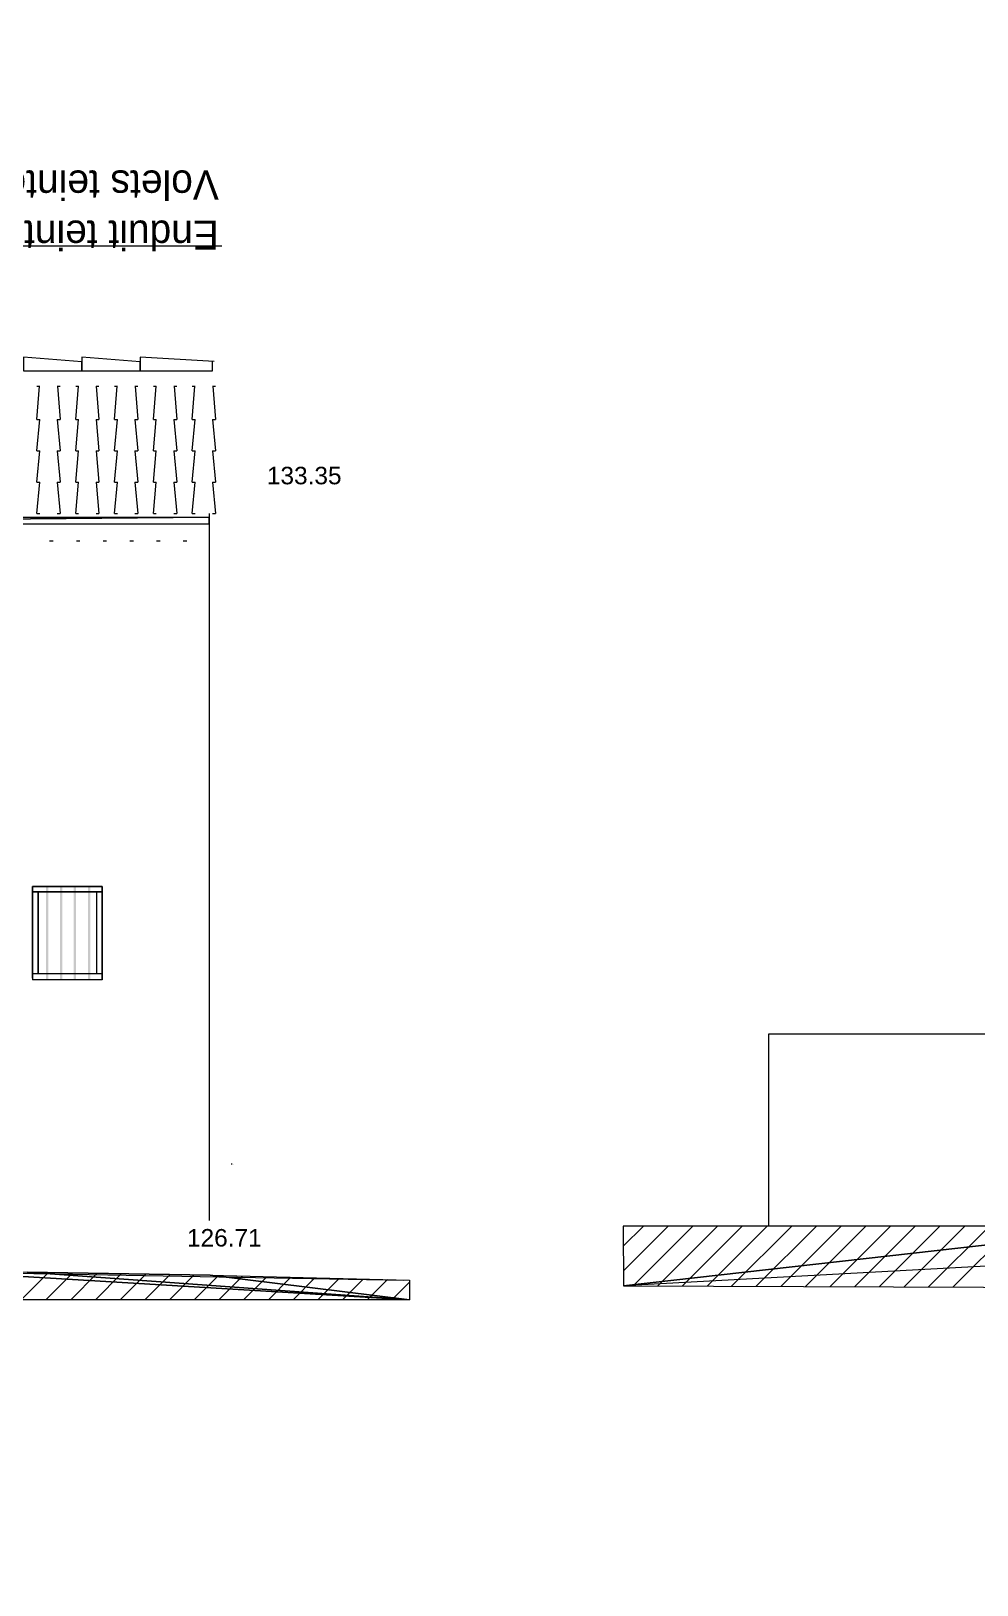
# Model space of a CAD drawing. Header units: metres. Extents: x -12536 to 12621, y -17191 to 9596.
# Drawn here: x -10281 to -9875, y 4616 to 5282 of the extents above; entities that cross this region are included whole.
import ezdxf
from ezdxf.enums import TextEntityAlignment as Align
from ezdxf.lldxf.tags import DXFTag

# ---------------------------------------------------------------- set-up
doc = ezdxf.new("R2010")
doc.units = ezdxf.units.M
doc.header["$MEASUREMENT"] = 0
for name, color, linetype in [('Calque commun', 7, 'Continuous'), ('Cotations', 7, 'Continuous'), ('Layer59', 7, 'Continuous'), ('Layer79', 7, 'Continuous'), ('Textes', 7, 'Continuous')]:
    doc.layers.add(name, color=color, linetype=linetype)
doc.styles.add('Arial15', font='arial.ttf', dxfattribs={"height": 0.15})
doc.styles.add('Century Gothic32', font='GOTHIC.TTF', dxfattribs={"height": 0.25})
tags = doc.linetypes.add('HIDDEN', pattern=[0.375, 0.25, -0.125]).pattern_tags.tags
tags[6:7] = [DXFTag(74, 4), DXFTag(75, 0), DXFTag(340, '0'), DXFTag(46, 1.0), DXFTag(50, 0.0), DXFTag(44, 0.0), DXFTag(45, 0.0)]
tags[4:5] = [DXFTag(74, 4), DXFTag(75, 0), DXFTag(340, '0'), DXFTag(46, 1.0), DXFTag(50, 0.0), DXFTag(44, 0.0), DXFTag(45, 0.0)]

# ---------------------------------------------------------------- blocks, each defined once
blk = doc.blocks.new('@dwg_exp2')
at = {"layer": 'Cotations', "color": 212, "linetype": 'ByBlock', "lineweight": -2, "style": 'Arial15'}
blk.add_text('133.35', height=0.15, dxfattribs=at).set_placement((-41.922, 28.806), align=Align.CENTER)
blk = doc.blocks.new('@dwg_exp16')
at = {"layer": 'Cotations', "color": 212, "linetype": 'ByBlock', "lineweight": -2, "style": 'Arial15'}
blk.add_text('126.71', height=0.15, dxfattribs=at).set_placement((-42.608, 22.265), align=Align.CENTER)
blk = doc.blocks.new('hatch29')
at = {"layer": 'Calque commun', "color": 7, "linetype": 'Continuous', "lineweight": 5}
for p, q in [((-39.183, 22.268), (-39.01, 22.441)), ((-39.182, 22.056), (-38.798, 22.441)), ((-39.098, 21.928), (-38.586, 22.441)), ((-38.887, 21.928), (-38.374, 22.441)), ((-38.675, 21.927), (-38.161, 22.441)), ((-38.464, 21.926), (-37.949, 22.441)), ((-38.253, 21.925), (-37.737, 22.441)), ((-38.041, 21.924), (-37.525, 22.441)), ((-37.83, 21.923), (-37.313, 22.441)), ((-37.619, 21.923), (-37.101, 22.441)), ((-37.407, 21.922), (-36.889, 22.441)), ((-37.196, 21.921), (-36.677, 22.441)), ((-36.985, 21.92), (-36.464, 22.441)), ((-36.773, 21.919), (-36.252, 22.441)), ((-36.562, 21.919), (-36.04, 22.441)), ((-36.351, 21.918), (-35.828, 22.441))]:
    blk.add_line(p, q, dxfattribs=at)
at = {"layer": 'Calque commun', "color": 7, "linetype": 'Continuous', "lineweight": 20}
mesh = blk.add_polyface(dxfattribs=at)
corners = [(-16.782, 22.879), (-34.633, 22.441), (-16.782, 22.441), (-16.782, 21.844), (-34.633, 22.991), (-39.183, 22.441), (-39.182, 21.929)]
mesh.append_faces([[corners[k] for k in face] for face in [(0, 1, 2), (2, 1, 3)]], dxfattribs={"vtx0": -1, "vtx1": -1, "color": 7})
mesh.append_faces([[corners[k] for k in face] for face in [(6, 3, 1)]], dxfattribs={"vtx1": -1, "vtx2": -1, "color": 7})
mesh.append_faces([[corners[k] for k in face] for face in [(0, 4, 1), (1, 5, 6)]], dxfattribs={"vtx2": -1, "color": 7})
blk = doc.blocks.new('hatch30')
at = {"layer": 'Calque commun', "color": 7, "linetype": 'Continuous', "lineweight": 5}
for p, q in [((-44.116, 22.043), (-44.351, 21.808)), ((-43.908, 22.039), (-44.139, 21.808)), ((-43.699, 22.035), (-43.927, 21.808)), ((-43.491, 22.032), (-43.715, 21.808)), ((-43.282, 22.028), (-43.502, 21.808)), ((-43.074, 22.024), (-43.29, 21.808)), ((-42.866, 22.021), (-43.078, 21.808)), ((-42.658, 22.016), (-42.866, 21.808)), ((-42.451, 22.011), (-42.654, 21.808)), ((-42.244, 22.006), (-42.442, 21.808)), ((-42.037, 22.001), (-42.23, 21.808)), ((-41.83, 21.996), (-42.017, 21.808)), ((-41.622, 21.991), (-41.805, 21.808)), ((-41.415, 21.986), (-41.593, 21.808)), ((-41.208, 21.981), (-41.381, 21.808)), ((-41.017, 21.96), (-41.169, 21.808))]:
    blk.add_line(p, q, dxfattribs=at)
at = {"layer": 'Calque commun', "color": 7, "linetype": 'Continuous', "lineweight": 20}
mesh = blk.add_polyface(dxfattribs=at)
corners = [(-44.3, 22.046), (-42.73, 22.018), (-42.73, 22.018), (-47.311, 22.701), (-49.302, 23.128), (-49.166, 23.128), (-45.194, 22.06), (-41.017, 21.808), (-41.017, 21.976), (-55.6, 23.153), (-62.361, 22.79), (-49.308, 23.128), (-72.808, 21.808), (-68.093, 22.538), (-62.361, 22.8), (-48.91, 23.128), (-48.546, 23.128), (-65.886, 22.815), (-72.808, 22.538)]
mesh.append_faces([[corners[k] for k in face] for face in [(3, 15, 16)]], dxfattribs={"vtx0": -1, "color": 7})
mesh.append_faces([[corners[k] for k in face] for face in [(12, 6, 7)]], dxfattribs={"vtx0": -1, "vtx1": -1, "color": 7})
mesh.append_faces([[corners[k] for k in face] for face in [(9, 6, 10), (12, 13, 10), (2, 7, 0), (12, 10, 6)]], dxfattribs={"vtx0": -1, "vtx1": -1, "vtx2": -1, "color": 7})
mesh.append_faces([[corners[k] for k in face] for face in [(3, 4, 5), (3, 11, 4), (3, 9, 11), (3, 5, 15)]], dxfattribs={"vtx0": -1, "vtx2": -1, "color": 7})
mesh.append_faces([[corners[k] for k in face] for face in [(14, 9, 10)]], dxfattribs={"vtx1": -1, "color": 7})
mesh.append_faces([[corners[k] for k in face] for face in [(6, 0, 7), (3, 6, 9)]], dxfattribs={"vtx1": -1, "vtx2": -1, "color": 7})
mesh.append_faces([[corners[k] for k in face] for face in [(0, 1, 2), (2, 8, 7), (13, 17, 10), (12, 18, 13)]], dxfattribs={"vtx2": -1, "color": 7})
blk = doc.blocks.new('toit facade entr‚e 40')
at = {"layer": 'Calque commun', "color": 32, "linetype": 'Continuous', "lineweight": 5}
blk.add_line((90.197, -18.599), (90.197, -18.521), dxfattribs=at)
at = {"layer": 'Calque commun', "color": 7, "linetype": 'Continuous', "lineweight": 5}
blk.add_line((90.171, -25.892), (90.17, -19.825), dxfattribs=at)
at = {"layer": 'Layer59', "color": 32, "linetype": 'Continuous', "lineweight": 5}
for p, q in [((88.689, -19.019), (88.712, -18.731)), ((88.689, -18.731), (88.714, -18.731)), ((88.864, -18.731), (88.889, -18.731)), ((88.866, -18.731), (88.889, -19.019)), ((89.022, -19.019), (89.046, -18.731)), ((89.022, -18.731), (89.047, -18.731)), ((89.197, -18.731), (89.222, -18.731)), ((89.199, -18.731), (89.222, -19.019)), ((89.356, -19.019), (89.379, -18.731)), ((89.356, -18.731), (89.381, -18.731)), ((89.531, -18.731), (89.556, -18.731)), ((89.533, -18.731), (89.556, -19.019)), ((89.689, -19.019), (89.712, -18.731)), ((89.689, -18.731), (89.714, -18.731)), ((89.864, -18.731), (89.889, -18.731)), ((89.866, -18.731), (89.889, -19.019)), ((90.022, -19.019), (90.046, -18.731)), ((90.022, -18.731), (90.047, -18.731)), ((90.197, -18.731), (90.222, -18.731)), ((90.199, -18.731), (90.222, -19.019)), ((88.689, -19.288), (88.714, -19.019)), ((88.689, -19.019), (88.714, -19.019)), ((88.864, -19.019), (88.889, -19.288)), ((88.864, -19.019), (88.889, -19.019)), ((89.022, -19.288), (89.047, -19.019)), ((89.022, -19.019), (89.047, -19.019)), ((89.197, -19.019), (89.222, -19.288)), ((89.197, -19.019), (89.222, -19.019)), ((89.356, -19.288), (89.381, -19.019)), ((89.356, -19.019), (89.381, -19.019)), ((89.531, -19.019), (89.556, -19.288)), ((89.531, -19.019), (89.556, -19.019)), ((89.689, -19.288), (89.714, -19.019)), ((89.689, -19.019), (89.714, -19.019)), ((89.864, -19.019), (89.889, -19.288)), ((89.864, -19.019), (89.889, -19.019)), ((90.022, -19.288), (90.047, -19.019)), ((90.022, -19.019), (90.047, -19.019)), ((90.197, -19.019), (90.222, -19.288)), ((90.197, -19.019), (90.222, -19.019)), ((88.689, -19.556), (88.714, -19.288)), ((88.689, -19.288), (88.714, -19.288)), ((88.864, -19.288), (88.889, -19.556)), ((88.864, -19.288), (88.889, -19.288)), ((89.022, -19.556), (89.047, -19.288)), ((89.022, -19.288), (89.047, -19.288)), ((89.197, -19.288), (89.222, -19.556)), ((89.197, -19.288), (89.222, -19.288)), ((89.356, -19.556), (89.381, -19.288)), ((89.356, -19.288), (89.381, -19.288)), ((89.531, -19.288), (89.556, -19.556)), ((89.531, -19.288), (89.556, -19.288)), ((89.689, -19.556), (89.714, -19.288)), ((89.689, -19.288), (89.714, -19.288)), ((89.864, -19.288), (89.889, -19.556)), ((89.864, -19.288), (89.889, -19.288)), ((90.022, -19.556), (90.047, -19.288)), ((90.022, -19.288), (90.047, -19.288)), ((90.197, -19.288), (90.222, -19.556)), ((90.197, -19.288), (90.222, -19.288)), ((88.689, -19.825), (88.714, -19.556)), ((88.689, -19.556), (88.714, -19.556)), ((88.864, -19.556), (88.889, -19.825)), ((88.864, -19.556), (88.889, -19.556)), ((89.022, -19.825), (89.047, -19.556)), ((89.022, -19.556), (89.047, -19.556)), ((89.197, -19.556), (89.222, -19.825)), ((89.197, -19.556), (89.222, -19.556)), ((89.356, -19.825), (89.381, -19.556)), ((89.356, -19.556), (89.381, -19.556)), ((89.531, -19.556), (89.556, -19.825)), ((89.531, -19.556), (89.556, -19.556)), ((89.689, -19.825), (89.714, -19.556)), ((89.689, -19.556), (89.714, -19.556)), ((89.864, -19.556), (89.889, -19.825)), ((89.864, -19.556), (89.889, -19.556)), ((90.022, -19.825), (90.047, -19.556)), ((90.022, -19.556), (90.047, -19.556)), ((90.197, -19.556), (90.222, -19.825)), ((90.197, -19.556), (90.222, -19.556)), ((88.689, -19.825), (88.714, -19.825)), ((88.864, -19.825), (88.889, -19.825)), ((89.022, -19.825), (89.047, -19.825)), ((89.197, -19.825), (89.222, -19.825)), ((89.356, -19.825), (89.381, -19.825)), ((89.531, -19.825), (89.556, -19.825)), ((89.689, -19.825), (89.714, -19.825)), ((89.864, -19.825), (89.889, -19.825)), ((90.022, -19.825), (90.047, -19.825)), ((90.197, -19.825), (90.222, -19.825)), ((88.798, -20.058), (88.828, -20.058)), ((89.028, -20.058), (89.057, -20.058)), ((89.257, -20.058), (89.287, -20.058)), ((89.487, -20.058), (89.517, -20.058)), ((89.717, -20.058), (89.746, -20.058)), ((89.946, -20.058), (89.976, -20.058))]:
    blk.add_line(p, q, dxfattribs=at)
for points in [[(89.075, -18.522, 0), (88.575, -18.482, 0), (88.575, -18.599, 0), (89.075, -18.599, 0), (89.075, -18.522, 0)], [(89.575, -18.522, 0), (89.075, -18.482, 0), (89.075, -18.599, 0), (89.575, -18.599, 0), (89.575, -18.522, 0)], [(90.212, -18.521, 0), (89.575, -18.482, 0), (89.575, -18.599, 0), (90.197, -18.599, 0)]]:
    blk.add_polyline3d(points, dxfattribs=at)

msp = doc.modelspace()

# ---------------------------------------------------------------- linework, layer by layer
at = {"layer": 'Calque commun', "color": 7, "linetype": 'Continuous', "lineweight": 5}
for p, q in [((-10204.729, 5055.133), (-10204.729, 5055.133)), ((-10280.491, 4915.194), (-10280.491, 4875.195)), ((-10280.491, 4915.194), (-10280.491, 4915.194)), ((-10250.491, 4915.194), (-10280.491, 4915.194)), ((-10280.49, 4915.194), (-10280.491, 4915.194)), ((-10280.491, 4875.816), (-10280.491, 4915.194)), ((-10280.491, 4915.194), (-10250.491, 4915.194)), ((-10250.491, 4915.194), (-10280.49, 4915.194)), ((-10280.489, 4915.194), (-10280.489, 4875.192)), ((-10250.491, 4915.194), (-10280.489, 4915.194)), ((-10250.491, 4915.194), (-10250.491, 4875.192)), ((-10250.491, 4915.194), (-10250.491, 4875.195)), ((-10250.491, 4875.195), (-10250.491, 4915.194)), ((-10280.491, 4912.871), (-10277.991, 4912.871)), ((-10277.99, 4912.871), (-10280.49, 4912.871)), ((-10277.991, 4877.694), (-10277.991, 4912.871)), ((-10277.991, 4912.871), (-10252.991, 4912.871)), ((-10252.99, 4912.871), (-10277.99, 4912.871)), ((-10277.99, 4912.695), (-10277.99, 4877.694)), ((-10252.991, 4912.871), (-10250.491, 4912.871)), ((-10252.991, 4912.871), (-10252.991, 4878.316)), ((-10250.491, 4912.871), (-10252.99, 4912.871)), ((-10252.99, 4912.695), (-10252.99, 4877.694)), ((-10250.491, 4877.694), (-10280.491, 4877.694)), ((-10280.491, 4875.195), (-10280.491, 4875.195)), ((-10280.491, 4875.195), (-10280.491, 4875.195)), ((-10250.491, 4875.195), (-10280.491, 4875.195)), ((-10250.491, 4875.192), (-10280.489, 4875.192)), ((-9964.363, 4769.493), (-9964.363, 4852.013)), ((-9964.363, 4852.013), (-9799.363, 4852.013)), ((-10195.149, 4796.084), (-10195.149, 4796.084)), ((-10195.149, 4796.084), (-10195.149, 4796.084)), ((-10195.149, 4796.084), (-10195.149, 4796.084)), ((-10195.149, 4796.084), (-10195.149, 4796.084)), ((-10195.149, 4796.084), (-10195.149, 4796.084)), ((-10195.149, 4796.084), (-10195.149, 4796.084)), ((-10194.813, 4796.084), (-10195.149, 4796.084)), ((-10194.313, 4796.084), (-10194.313, 4796.084)), ((-10194.313, 4796.084), (-10194.313, 4796.084))]:
    msp.add_line(p, q, dxfattribs=at)
at = {"layer": 'Calque commun', "color": 26, "linetype": 'HIDDEN', "lineweight": 20}
msp.add_line((-9578.119, 4768.237), (-10026.819, 4743.892), dxfattribs=at)
at = {"layer": 'Calque commun', "color": 26, "linetype": 'HIDDEN', "lineweight": 20, "flags": 128}
msp.add_lwpolyline([(-11336.804, 4783.887), (-11187.63, 4783.181), (-10608.047, 4765.474), (-10351.436, 4750.474), (-10121.163, 4746.217)], dxfattribs=at)
at = {"layer": 'Calque commun', "color": 5, "linetype": 'Continuous', "lineweight": 20}
msp.add_polyline3d([(-10199.225, 5189.936, 0), (-10427.807, 5189.936, 0), (-10427.807, 5057.965, 0)], dxfattribs=at)
at = {"layer": 'Calque commun', "color": 18, "linetype": 'Continuous', "lineweight": 20, "true_color": 0x000000}
for points in [[(-10273.716, 4875.467), (-10273.716, 4915.021), (-10274.716, 4875.467), (-10274.716, 4915.021)], [(-10267.717, 4875.467), (-10267.717, 4915.021), (-10268.717, 4875.467), (-10268.717, 4915.021)], [(-10261.718, 4875.467), (-10261.718, 4915.021), (-10262.718, 4875.467), (-10262.718, 4915.021)], [(-10255.689, 4875.467), (-10255.689, 4915.021), (-10256.689, 4875.467), (-10256.689, 4915.021)]]:
    msp.add_trace(points, dxfattribs=at)
at = {"layer": 'Layer79', "color": 7, "linetype": 'Continuous', "lineweight": 5}
msp.add_line((-10204.729, 5055.133), (-10204.729, 5055.133), dxfattribs=at)

# ---------------------------------------------------------------- block references
at = {"layer": 'Calque commun', "color": 0, "linetype": 'ByBlock', "lineweight": -2, "xscale": 50, "yscale": 50, "zscale": 50}
for name, p in [('toit facade entr‚e 40', (-14713.015, 6066.458)), ('hatch30', (-8067.719, 3647.461)), ('hatch29', (-8067.719, 3647.461))]:
    msp.add_blockref(name, p, dxfattribs=at)
at = {"layer": 'Cotations', "color": 0, "linetype": 'ByBlock', "lineweight": -2, "xscale": 50, "yscale": 50, "zscale": 50}
for name in ['@dwg_exp2', '@dwg_exp16']:
    msp.add_blockref(name, (-8067.719, 3647.461), dxfattribs=at)

# ---------------------------------------------------------------- texts
at = {"layer": 'Textes', "color": 5, "linetype": 'ByBlock', "lineweight": -2, "insert": (-10200.468, 5222.607), "char_height": 12.5, "attachment_point": 7, "rotation": 180, "line_spacing_factor": 1.032, "style": 'Century Gothic32'}
msp.add_mtext('Enduit teinte e2\\PVolets teinte v6', dxfattribs=at)

# ---------------------------------------------------------------- meshes
at = {"layer": 'Calque commun', "color": 7, "linetype": 'Continuous', "lineweight": 5}
mesh = msp.add_polyface(dxfattribs=at)
corners = [(-6339.111, 8148.796), (-12339.111, 8148.796), (-12339.111, 3948.796), (-6339.111, 3948.796)]
mesh.append_faces([[corners[k] for k in face] for face in [(0, 1, 2, 3)]], dxfattribs={"color": 7})
at = {"layer": 'Calque commun', "color": 8, "linetype": 'Continuous', "lineweight": 5}
mesh = msp.add_polyface(dxfattribs=at)
corners = [(-10526.285, 5070.608), (-10526.285, 4795.599), (-10531.285, 4795.599), (-10533.575, 5073.67), (-10531.285, 5070.608), (-10533.575, 5070.608), (-10204.834, 5073.669), (-10204.834, 5070.607)]
mesh.append_faces([[corners[k] for k in face] for face in [(3, 4, 5)]], dxfattribs={"vtx0": -1, "color": 8})
mesh.append_faces([[corners[k] for k in face] for face in [(6, 0, 3)]], dxfattribs={"vtx0": -1, "vtx1": -1, "color": 8})
mesh.append_faces([[corners[k] for k in face] for face in [(3, 0, 4)]], dxfattribs={"vtx0": -1, "vtx1": -1, "vtx2": -1, "color": 8})
mesh.append_faces([[corners[k] for k in face] for face in [(0, 2, 4)]], dxfattribs={"vtx0": -1, "vtx2": -1, "color": 8})
mesh.append_faces([[corners[k] for k in face] for face in [(0, 1, 2), (6, 7, 0)]], dxfattribs={"vtx2": -1, "color": 8})

doc.saveas('drawing.dxf')
